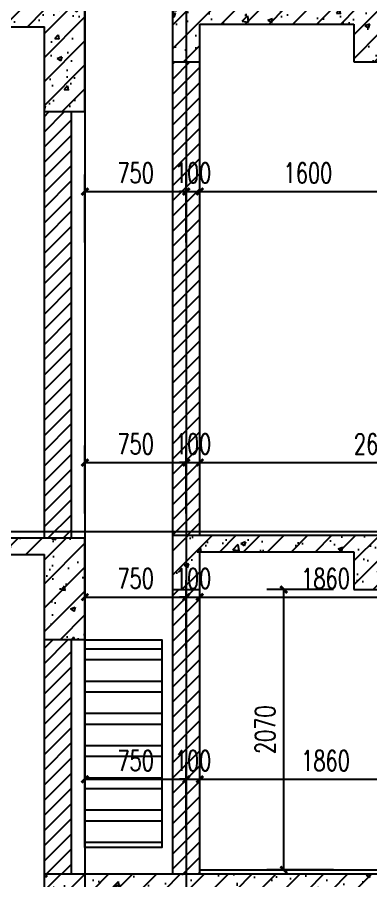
# Model space of a CAD drawing. Extents: x 1738711 to 2346805, y 1189731 to 2516152.
# Drawn here: x 1947826 to 1950442, y 1374490 to 1380872 of the extents above; entities that cross this region are included whole.
import ezdxf

# ---------------------------------------------------------------- set-up
doc = ezdxf.new("R2010")
doc.units = 0
doc.header["$LTSCALE"] = 1000
doc.header["$MEASUREMENT"] = 0
doc.linetypes.add('复件 140224通州运河二期售楼部条件图_t3$0$X-ME SHAFT SH$0$X-B2$0$WATER_LINE', pattern=[0])
for name, color, linetype in [('DOTE', 1, 'Continuous'), ('PUB_DIM', 3, 'Continuous'), ('PUB_HATCH', 8, 'Continuous'), ('WALL', 40, 'Continuous'), ('切线', 35, 'Continuous'), ('看线', 8, 'Continuous')]:
    doc.layers.add(name, color=color, linetype=linetype)
doc.styles.add('_TCH_DIM_T3', font='SIMPLEX', dxfattribs={"width": 0.705882, "bigfont": 'GBCBIG'})
doc.dimstyles.new('_TCH_ARCH&&50', dxfattribs={"dimtxt": 148.75, "dimasz": 50, "dimexe": 125, "dimexo": 150, "dimgap": 63.125, "dimtad": 1, "dimdec": 0, "dimzin": 0, "dimdsep": 46, "dimtxsty": '_TCH_DIM_T3', "dimblk": 'ARCHTICK', "dimcen": 0.09, "dimclrt": 7, "dimazin": 2, "dimtfac": 1, "dimtdec": 0, "dimtix": 1, "dimtmove": 2, "dimatfit": 3, "dimfxl": 50, "dimtolj": 1, "dimtzin": 0, "dimarcsym": 0})
pattern_1 = [(45, (0, 0), (-88.3883476, 88.3883476), []), (50, (0, 0), (358.63009, -31.376067), [37.5, -412.5]), (355, (0, 0), (-69.375667, 376.096067), [30, -330]), (100.4514, (29.9, -2.6), (289.25469, 344.71977), [31.870095, -350.571056]), (46.1842, (0, 100), (533.620524, -82.75951), [56.25, -618.75]), (96.6356, (44.47, 93.1), (467.33135, 487.05894), [47.80514, -525.8565]), (351.1842, (0, 100), (467.33097, 487.0593), [45, -495]), (21, (50, 75), (298.453526, -201.309445), [37.5, -412.5]), (326, (50, 75), (121.657666, 362.57502), [30, -330]), (71.4514, (74.87, 58.22), (420.111314, 161.26525), [31.870095, -350.571056]), (37.5, (0, 0), (6.079928, 166.446927), [0, -326, 0, -335, 0, -331.25]), (7.5, (0, 0), (131.534769, 197.205856), [0, -191, 0, -318.5, 0, -126.25]), (327.5, (-111.5, 0), (266.911218, -11.277436), [0, -125, 0, -390, 0, -517.5]), (317.5, (-161.5, 0), (291.593085, 50.052491), [0, -162.5, 0, -259, 0, -367.5])]
pattern_2 = [(45, (0, 0), (-56.1266008, 56.1266008), [])]

# ---------------------------------------------------------------- blocks, each defined once
blk = doc.blocks.new('_ArchTick')
at = {"color": 0, "linetype": 'ByBlock', "const_width": 0.4}
blk.add_lwpolyline([(-0.5, -0.5), (0.5, 0.5)], dxfattribs=at)
blk = doc.blocks.new('*D1283')
at = {"layer": 'Defpoints', "color": 0, "transparency": 16777216}
for p in [(1949076.9, 1376586.5), (1948326.9, 1376059.7), (1949076.9, 1376059.7)]:
    blk.add_point(p, dxfattribs=at)
at = {"layer": 'PUB_DIM', "color": 0, "lineweight": -2, "transparency": 16777216}
for p, q in [((1948326.9, 1376209.7), (1948326.9, 1376711.5)), ((1949076.9, 1376209.7), (1949076.9, 1376711.5)), ((1948326.9, 1376586.5), (1949076.9, 1376586.5))]:
    blk.add_line(p, q, dxfattribs=at)
at = {"layer": 'PUB_DIM', "color": 0, "lineweight": -2, "transparency": 16777216, "xscale": 50, "yscale": 50, "zscale": 50, "rotation": 180}
blk.add_blockref('_ArchTick', (1948326.9, 1376586.5), dxfattribs=at)
at = {"layer": 'PUB_DIM', "color": 0, "lineweight": -2, "transparency": 16777216, "xscale": 50, "yscale": 50, "zscale": 50}
blk.add_blockref('_ArchTick', (1949076.9, 1376586.5), dxfattribs=at)
at = {"layer": 'PUB_DIM', "color": 7, "transparency": 16777216, "insert": (1948701.9, 1376724), "char_height": 148.75, "attachment_point": 5, "style": '_TCH_DIM_T3'}
blk.add_mtext('\\A1;750', dxfattribs=at)
blk = doc.blocks.new('*D1284')
at = {"layer": 'Defpoints', "color": 0, "transparency": 16777216}
for p in [(1949176.9, 1376586.5), (1949076.9, 1376059.7), (1949176.9, 1376059.7)]:
    blk.add_point(p, dxfattribs=at)
at = {"layer": 'PUB_DIM', "color": 0, "lineweight": -2, "transparency": 16777216}
for p, q in [((1949076.9, 1376209.7), (1949076.9, 1376711.5)), ((1949176.9, 1376209.7), (1949176.9, 1376711.5)), ((1949076.9, 1376586.5), (1949026.9, 1376586.5)), ((1949076.9, 1376586.5), (1949176.9, 1376586.5)), ((1949176.9, 1376586.5), (1949226.9, 1376586.5))]:
    blk.add_line(p, q, dxfattribs=at)
at = {"layer": 'PUB_DIM', "color": 0, "lineweight": -2, "transparency": 16777216, "xscale": 50, "yscale": 50, "zscale": 50}
blk.add_blockref('_ArchTick', (1949076.9, 1376586.5), dxfattribs=at)
at = {"layer": 'PUB_DIM', "color": 0, "lineweight": -2, "transparency": 16777216, "xscale": 50, "yscale": 50, "zscale": 50, "rotation": 180}
blk.add_blockref('_ArchTick', (1949176.9, 1376586.5), dxfattribs=at)
at = {"layer": 'PUB_DIM', "color": 7, "transparency": 16777216, "insert": (1949126.9, 1376724), "char_height": 148.75, "attachment_point": 5, "style": '_TCH_DIM_T3'}
blk.add_mtext('\\A1;100', dxfattribs=at)
blk = doc.blocks.new('*D1285')
at = {"layer": 'Defpoints', "color": 0, "transparency": 16777216}
for p in [(1951036.9, 1376586.5), (1949176.9, 1376059.7), (1951036.9, 1376059.7)]:
    blk.add_point(p, dxfattribs=at)
at = {"layer": 'PUB_DIM', "color": 0, "lineweight": -2, "transparency": 16777216}
for p, q in [((1949176.9, 1376209.7), (1949176.9, 1376711.5)), ((1951036.9, 1376209.7), (1951036.9, 1376711.5)), ((1949176.9, 1376586.5), (1951036.9, 1376586.5))]:
    blk.add_line(p, q, dxfattribs=at)
at = {"layer": 'PUB_DIM', "color": 0, "lineweight": -2, "transparency": 16777216, "xscale": 50, "yscale": 50, "zscale": 50, "rotation": 180}
blk.add_blockref('_ArchTick', (1949176.9, 1376586.5), dxfattribs=at)
at = {"layer": 'PUB_DIM', "color": 0, "lineweight": -2, "transparency": 16777216, "xscale": 50, "yscale": 50, "zscale": 50}
blk.add_blockref('_ArchTick', (1951036.9, 1376586.5), dxfattribs=at)
at = {"layer": 'PUB_DIM', "color": 7, "transparency": 16777216, "insert": (1950106.9, 1376724), "char_height": 148.75, "attachment_point": 5, "style": '_TCH_DIM_T3'}
blk.add_mtext('\\A1;1860', dxfattribs=at)
blk = doc.blocks.new('*D1289')
at = {"layer": 'Defpoints', "color": 0, "transparency": 16777216}
for p in [(1949076.9, 1375239.9), (1948326.9, 1374713.1), (1949076.9, 1374713.1)]:
    blk.add_point(p, dxfattribs=at)
at = {"layer": 'PUB_DIM', "color": 0, "lineweight": -2, "transparency": 16777216}
for p, q in [((1948326.9, 1374863.1), (1948326.9, 1375364.9)), ((1949076.9, 1374863.1), (1949076.9, 1375364.9)), ((1948326.9, 1375239.9), (1949076.9, 1375239.9))]:
    blk.add_line(p, q, dxfattribs=at)
at = {"layer": 'PUB_DIM', "color": 0, "lineweight": -2, "transparency": 16777216, "xscale": 50, "yscale": 50, "zscale": 50, "rotation": 180}
blk.add_blockref('_ArchTick', (1948326.9, 1375239.9), dxfattribs=at)
at = {"layer": 'PUB_DIM', "color": 0, "lineweight": -2, "transparency": 16777216, "xscale": 50, "yscale": 50, "zscale": 50}
blk.add_blockref('_ArchTick', (1949076.9, 1375239.9), dxfattribs=at)
at = {"layer": 'PUB_DIM', "color": 7, "transparency": 16777216, "insert": (1948701.9, 1375377.4), "char_height": 148.75, "attachment_point": 5, "style": '_TCH_DIM_T3'}
blk.add_mtext('\\A1;750', dxfattribs=at)
blk = doc.blocks.new('*D1290')
at = {"layer": 'Defpoints', "color": 0, "transparency": 16777216}
for p in [(1949176.9, 1375239.9), (1949076.9, 1374713.1), (1949176.9, 1374713.1)]:
    blk.add_point(p, dxfattribs=at)
at = {"layer": 'PUB_DIM', "color": 0, "lineweight": -2, "transparency": 16777216}
for p, q in [((1949076.9, 1374863.1), (1949076.9, 1375364.9)), ((1949176.9, 1374863.1), (1949176.9, 1375364.9)), ((1949076.9, 1375239.9), (1949026.9, 1375239.9)), ((1949076.9, 1375239.9), (1949176.9, 1375239.9)), ((1949176.9, 1375239.9), (1949226.9, 1375239.9))]:
    blk.add_line(p, q, dxfattribs=at)
at = {"layer": 'PUB_DIM', "color": 0, "lineweight": -2, "transparency": 16777216, "xscale": 50, "yscale": 50, "zscale": 50}
blk.add_blockref('_ArchTick', (1949076.9, 1375239.9), dxfattribs=at)
at = {"layer": 'PUB_DIM', "color": 0, "lineweight": -2, "transparency": 16777216, "xscale": 50, "yscale": 50, "zscale": 50, "rotation": 180}
blk.add_blockref('_ArchTick', (1949176.9, 1375239.9), dxfattribs=at)
at = {"layer": 'PUB_DIM', "color": 7, "transparency": 16777216, "insert": (1949126.9, 1375377.4), "char_height": 148.75, "attachment_point": 5, "style": '_TCH_DIM_T3'}
blk.add_mtext('\\A1;100', dxfattribs=at)
blk = doc.blocks.new('*D1291')
at = {"layer": 'Defpoints', "color": 0, "transparency": 16777216}
for p in [(1951036.9, 1375239.9), (1949176.9, 1374713.1), (1951036.9, 1374713.1)]:
    blk.add_point(p, dxfattribs=at)
at = {"layer": 'PUB_DIM', "color": 0, "lineweight": -2, "transparency": 16777216}
for p, q in [((1949176.9, 1374863.1), (1949176.9, 1375364.9)), ((1951036.9, 1374863.1), (1951036.9, 1375364.9)), ((1949176.9, 1375239.9), (1951036.9, 1375239.9))]:
    blk.add_line(p, q, dxfattribs=at)
at = {"layer": 'PUB_DIM', "color": 0, "lineweight": -2, "transparency": 16777216, "xscale": 50, "yscale": 50, "zscale": 50, "rotation": 180}
blk.add_blockref('_ArchTick', (1949176.9, 1375239.9), dxfattribs=at)
at = {"layer": 'PUB_DIM', "color": 0, "lineweight": -2, "transparency": 16777216, "xscale": 50, "yscale": 50, "zscale": 50}
blk.add_blockref('_ArchTick', (1951036.9, 1375239.9), dxfattribs=at)
at = {"layer": 'PUB_DIM', "color": 7, "transparency": 16777216, "insert": (1950106.9, 1375377.4), "char_height": 148.75, "attachment_point": 5, "style": '_TCH_DIM_T3'}
blk.add_mtext('\\A1;1860', dxfattribs=at)
blk = doc.blocks.new('*D1295')
at = {"layer": 'Defpoints', "color": 0, "transparency": 16777216}
for p in [(1949798.1, 1376641.6), (1950316.9, 1376641.6), (1950316.9, 1374571.6)]:
    blk.add_point(p, dxfattribs=at)
at = {"layer": 'PUB_DIM', "color": 0, "lineweight": -2, "transparency": 16777216}
for p, q in [((1950166.9, 1376641.6), (1949673.1, 1376641.6)), ((1949798.1, 1374571.6), (1949798.1, 1376641.6)), ((1950166.9, 1374571.6), (1949673.1, 1374571.6))]:
    blk.add_line(p, q, dxfattribs=at)
at = {"layer": 'PUB_DIM', "color": 0, "lineweight": -2, "transparency": 16777216, "xscale": 50, "yscale": 50, "zscale": 50}
for p, rotation in [((1949798.1, 1376641.6), 90), ((1949798.1, 1374571.6), 270)]:
    blk.add_blockref('_ArchTick', p, dxfattribs=dict(at, rotation=rotation))
at = {"layer": 'PUB_DIM', "color": 7, "transparency": 16777216, "insert": (1949660.6, 1375606.6), "char_height": 148.75, "attachment_point": 5, "rotation": 90, "style": '_TCH_DIM_T3'}
blk.add_mtext('\\A1;2070', dxfattribs=at)
blk = doc.blocks.new('*D1357')
at = {"layer": 'Defpoints', "color": 0, "transparency": 16777216}
for p in [(1949076.9, 1379583.8), (1948326.9, 1379057), (1949076.9, 1379057)]:
    blk.add_point(p, dxfattribs=at)
at = {"layer": 'PUB_DIM', "color": 0, "lineweight": -2, "transparency": 16777216}
for p, q in [((1948326.9, 1379207), (1948326.9, 1379708.8)), ((1949076.9, 1379207), (1949076.9, 1379708.8)), ((1948326.9, 1379583.8), (1949076.9, 1379583.8))]:
    blk.add_line(p, q, dxfattribs=at)
at = {"layer": 'PUB_DIM', "color": 0, "lineweight": -2, "transparency": 16777216, "xscale": 50, "yscale": 50, "zscale": 50, "rotation": 180}
blk.add_blockref('_ArchTick', (1948326.9, 1379583.8), dxfattribs=at)
at = {"layer": 'PUB_DIM', "color": 0, "lineweight": -2, "transparency": 16777216, "xscale": 50, "yscale": 50, "zscale": 50}
blk.add_blockref('_ArchTick', (1949076.9, 1379583.8), dxfattribs=at)
at = {"layer": 'PUB_DIM', "color": 7, "transparency": 16777216, "insert": (1948701.9, 1379721.3), "char_height": 148.75, "attachment_point": 5, "style": '_TCH_DIM_T3'}
blk.add_mtext('\\A1;750', dxfattribs=at)
blk = doc.blocks.new('*D1358')
at = {"layer": 'Defpoints', "color": 0, "transparency": 16777216}
for p in [(1949176.9, 1379583.8), (1949076.9, 1379057), (1949176.9, 1379057)]:
    blk.add_point(p, dxfattribs=at)
at = {"layer": 'PUB_DIM', "color": 0, "lineweight": -2, "transparency": 16777216}
for p, q in [((1949076.9, 1379207), (1949076.9, 1379708.8)), ((1949176.9, 1379207), (1949176.9, 1379708.8)), ((1949076.9, 1379583.8), (1949026.9, 1379583.8)), ((1949076.9, 1379583.8), (1949176.9, 1379583.8)), ((1949176.9, 1379583.8), (1949226.9, 1379583.8))]:
    blk.add_line(p, q, dxfattribs=at)
at = {"layer": 'PUB_DIM', "color": 0, "lineweight": -2, "transparency": 16777216, "xscale": 50, "yscale": 50, "zscale": 50}
blk.add_blockref('_ArchTick', (1949076.9, 1379583.8), dxfattribs=at)
at = {"layer": 'PUB_DIM', "color": 0, "lineweight": -2, "transparency": 16777216, "xscale": 50, "yscale": 50, "zscale": 50, "rotation": 180}
blk.add_blockref('_ArchTick', (1949176.9, 1379583.8), dxfattribs=at)
at = {"layer": 'PUB_DIM', "color": 7, "transparency": 16777216, "insert": (1949126.9, 1379721.3), "char_height": 148.75, "attachment_point": 5, "style": '_TCH_DIM_T3'}
blk.add_mtext('\\A1;100', dxfattribs=at)
blk = doc.blocks.new('*D1359')
at = {"layer": 'Defpoints', "color": 0, "transparency": 16777216}
for p in [(1950776.9, 1379583.8), (1949176.9, 1379057), (1950776.9, 1379057)]:
    blk.add_point(p, dxfattribs=at)
at = {"layer": 'PUB_DIM', "color": 0, "lineweight": -2, "transparency": 16777216}
for p, q in [((1949176.9, 1379207), (1949176.9, 1379708.8)), ((1950776.9, 1379207), (1950776.9, 1379708.8)), ((1949176.9, 1379583.8), (1950776.9, 1379583.8))]:
    blk.add_line(p, q, dxfattribs=at)
at = {"layer": 'PUB_DIM', "color": 0, "lineweight": -2, "transparency": 16777216, "xscale": 50, "yscale": 50, "zscale": 50, "rotation": 180}
blk.add_blockref('_ArchTick', (1949176.9, 1379583.8), dxfattribs=at)
at = {"layer": 'PUB_DIM', "color": 0, "lineweight": -2, "transparency": 16777216, "xscale": 50, "yscale": 50, "zscale": 50}
blk.add_blockref('_ArchTick', (1950776.9, 1379583.8), dxfattribs=at)
at = {"layer": 'PUB_DIM', "color": 7, "transparency": 16777216, "insert": (1949976.9, 1379721.3), "char_height": 148.75, "attachment_point": 5, "style": '_TCH_DIM_T3'}
blk.add_mtext('\\A1;1600', dxfattribs=at)
blk = doc.blocks.new('*D1363')
at = {"layer": 'Defpoints', "color": 0, "transparency": 16777216}
for p in [(1949076.9, 1377580.8), (1948326.9, 1377054), (1949076.9, 1377054)]:
    blk.add_point(p, dxfattribs=at)
at = {"layer": 'PUB_DIM', "color": 0, "lineweight": -2, "transparency": 16777216}
for p, q in [((1948326.9, 1377204), (1948326.9, 1377705.8)), ((1949076.9, 1377204), (1949076.9, 1377705.8)), ((1948326.9, 1377580.8), (1949076.9, 1377580.8))]:
    blk.add_line(p, q, dxfattribs=at)
at = {"layer": 'PUB_DIM', "color": 0, "lineweight": -2, "transparency": 16777216, "xscale": 50, "yscale": 50, "zscale": 50, "rotation": 180}
blk.add_blockref('_ArchTick', (1948326.9, 1377580.8), dxfattribs=at)
at = {"layer": 'PUB_DIM', "color": 0, "lineweight": -2, "transparency": 16777216, "xscale": 50, "yscale": 50, "zscale": 50}
blk.add_blockref('_ArchTick', (1949076.9, 1377580.8), dxfattribs=at)
at = {"layer": 'PUB_DIM', "color": 7, "transparency": 16777216, "insert": (1948701.9, 1377718.3), "char_height": 148.75, "attachment_point": 5, "style": '_TCH_DIM_T3'}
blk.add_mtext('\\A1;750', dxfattribs=at)
blk = doc.blocks.new('*D1364')
at = {"layer": 'Defpoints', "color": 0, "transparency": 16777216}
for p in [(1949176.9, 1377580.8), (1949076.9, 1377054), (1949176.9, 1377054)]:
    blk.add_point(p, dxfattribs=at)
at = {"layer": 'PUB_DIM', "color": 0, "lineweight": -2, "transparency": 16777216}
for p, q in [((1949076.9, 1377204), (1949076.9, 1377705.8)), ((1949176.9, 1377204), (1949176.9, 1377705.8)), ((1949076.9, 1377580.8), (1949026.9, 1377580.8)), ((1949076.9, 1377580.8), (1949176.9, 1377580.8)), ((1949176.9, 1377580.8), (1949226.9, 1377580.8))]:
    blk.add_line(p, q, dxfattribs=at)
at = {"layer": 'PUB_DIM', "color": 0, "lineweight": -2, "transparency": 16777216, "xscale": 50, "yscale": 50, "zscale": 50}
blk.add_blockref('_ArchTick', (1949076.9, 1377580.8), dxfattribs=at)
at = {"layer": 'PUB_DIM', "color": 0, "lineweight": -2, "transparency": 16777216, "xscale": 50, "yscale": 50, "zscale": 50, "rotation": 180}
blk.add_blockref('_ArchTick', (1949176.9, 1377580.8), dxfattribs=at)
at = {"layer": 'PUB_DIM', "color": 7, "transparency": 16777216, "insert": (1949126.9, 1377718.3), "char_height": 148.75, "attachment_point": 5, "style": '_TCH_DIM_T3'}
blk.add_mtext('\\A1;100', dxfattribs=at)
blk = doc.blocks.new('*D1365')
at = {"layer": 'Defpoints', "color": 0, "transparency": 16777216}
for p in [(1951816.9, 1377580.8), (1949176.9, 1377054), (1951816.9, 1377054)]:
    blk.add_point(p, dxfattribs=at)
at = {"layer": 'PUB_DIM', "color": 0, "lineweight": -2, "transparency": 16777216}
for p, q in [((1949176.9, 1377204), (1949176.9, 1377705.8)), ((1951816.9, 1377204), (1951816.9, 1377705.8)), ((1949176.9, 1377580.8), (1951816.9, 1377580.8))]:
    blk.add_line(p, q, dxfattribs=at)
at = {"layer": 'PUB_DIM', "color": 0, "lineweight": -2, "transparency": 16777216, "xscale": 50, "yscale": 50, "zscale": 50, "rotation": 180}
blk.add_blockref('_ArchTick', (1949176.9, 1377580.8), dxfattribs=at)
at = {"layer": 'PUB_DIM', "color": 0, "lineweight": -2, "transparency": 16777216, "xscale": 50, "yscale": 50, "zscale": 50}
blk.add_blockref('_ArchTick', (1951816.9, 1377580.8), dxfattribs=at)
at = {"layer": 'PUB_DIM', "color": 7, "transparency": 16777216, "insert": (1950496.9, 1377718.3), "char_height": 148.75, "attachment_point": 5, "style": '_TCH_DIM_T3'}
blk.add_mtext('\\A1;2640', dxfattribs=at)

msp = doc.modelspace()

# ---------------------------------------------------------------- hatches: boundary and pattern name
at = {"layer": 'PUB_HATCH', "linetype": '复件 140224通州运河二期售楼部条件图_t3$0$X-ME SHAFT SH$0$X-B2$0$WATER_LINE'}
h = msp.add_hatch(dxfattribs=at)
h.set_pattern_fill('ANSI31', color=256, scale=50, style=0)
h.set_pattern_definition(pattern_2)
h.paths.add_polyline_path([(1949176.9, 1376641.6), (1948976.9, 1376641.6), (1948976.9, 1374541.6), (1949176.9, 1374541.6)])
h.paths.add_polyline_path([(1948976.9, 1377041.6), (1949176.9, 1377041.6), (1949176.9, 1380541.6), (1948976.9, 1380541.6)])
h.paths.add_polyline_path([(1949176.9, 1384441.6), (1948976.9, 1384441.6), (1948976.9, 1380941.6), (1949176.9, 1380941.6)])
h.paths.add_polyline_path([(1949176.9, 1388341.6), (1948976.9, 1388341.6), (1948976.9, 1384841.6), (1949176.9, 1384841.6)])
h.paths.add_polyline_path([(1949176.9, 1392241.6), (1948976.9, 1392241.6), (1948976.9, 1388741.6), (1949176.9, 1388741.6)])
h.paths.add_polyline_path([(1949176.9, 1396251.6), (1948976.9, 1396251.6), (1948976.9, 1392641.6), (1949176.9, 1392641.6)])
h = msp.add_hatch(dxfattribs=at)
h.set_pattern_fill('ANSI31', color=256, scale=50, style=0)
h.set_pattern_definition(pattern_2)
h.paths.add_polyline_path([(1948226.9, 1380171.6), (1948026.9, 1380171.6), (1948026.9, 1377021.6), (1948226.9, 1377021.6)])
h.paths.add_polyline_path([(1948226.9, 1376271.6), (1948026.9, 1376271.6), (1948026.9, 1374541.6), (1948226.9, 1374541.6)])
h.paths.add_polyline_path([(1948226.9, 1374141.6), (1948026.9, 1374141.6), (1948026.9, 1373371.6), (1948226.9, 1373371.6)])
h.paths.add_polyline_path([(1948026.9, 1384821.6), (1948226.9, 1384821.6), (1948226.9, 1387971.6), (1948026.9, 1387971.6)])
h.paths.add_polyline_path([(1948226.9, 1384071.6), (1948026.9, 1384071.6), (1948026.9, 1380921.6), (1948226.9, 1380921.6)])
h.paths.add_polyline_path([(1948026.9, 1392671.6), (1948226.9, 1392671.6), (1948226.9, 1395671.6), (1948026.9, 1395671.6)])
h.paths.add_polyline_path([(1948226.9, 1391871.6), (1948026.9, 1391871.6), (1948026.9, 1388721.6), (1948226.9, 1388721.6)])
h = msp.add_hatch(dxfattribs=at)
h.set_pattern_fill('钢筋混凝土', color=256, scale=50, style=0)
h.set_pattern_definition(pattern_1)
h.paths.add_polyline_path([(1950516.9, 1380821.6), (1950812.6, 1380821.6), (1953376.9, 1382494.1), (1953376.9, 1382406.9), (1953576.9, 1382406.9), (1953576.9, 1382686.9), (1954626.9, 1382686.9), (1954626.9, 1382406.9), (1954826.9, 1382406.9), (1954826.9, 1382936.9), (1954726.9, 1382936.9), (1954726.9, 1382806.9), (1953376.9, 1382806.9), (1953376.9, 1382637.3), (1953116.9, 1382637.3), (1953116.9, 1382467.8), (1952856.9, 1382467.8), (1952856.9, 1382298.2), (1952596.9, 1382298.2), (1952596.9, 1382128.6), (1952336.9, 1382128.6), (1952336.9, 1381959), (1952076.9, 1381959), (1952076.9, 1381789.5), (1951816.9, 1381789.5), (1951816.9, 1381619.9), (1951556.9, 1381619.9), (1951556.9, 1381450.3), (1951296.9, 1381450.3), (1951296.9, 1381280.8), (1951036.9, 1381280.8), (1951036.9, 1381111.2), (1950776.9, 1381111.2), (1950776.9, 1380941.6), (1948976.9, 1380941.6), (1948976.9, 1380541.6), (1949176.9, 1380541.6), (1949176.9, 1380821.6), (1950316.9, 1380821.6), (1950316.9, 1380541.6), (1950516.9, 1380541.6)])
h = msp.add_hatch(dxfattribs=at)
h.set_pattern_fill('钢筋混凝土', color=256, scale=50, style=0)
h.set_pattern_definition(pattern_1)
h.paths.add_polyline_path([(1948326.9, 1380921.6), (1946990.9, 1380921.6), (1946990.9, 1380801.6), (1948026.9, 1380801.6), (1948026.9, 1380171.6), (1948326.9, 1380171.6)])
h = msp.add_hatch(dxfattribs=at)
h.set_pattern_fill('钢筋混凝土', color=256, scale=50, style=0)
h.set_pattern_definition(pattern_1)
h.paths.add_polyline_path([(1953376.9, 1378594.1), (1953376.9, 1378506.9), (1953576.9, 1378506.9), (1953576.9, 1378786.9), (1954726.9, 1378786.9), (1954726.9, 1378506.9), (1954926.9, 1378506.9), (1954926.9, 1379036.9), (1954826.9, 1379036.9), (1954826.9, 1378906.9), (1953376.9, 1378906.9), (1953376.9, 1378737.3), (1953116.9, 1378737.3), (1953116.9, 1378567.8), (1952856.9, 1378567.8), (1952856.9, 1378398.2), (1952596.9, 1378398.2), (1952596.9, 1378228.6), (1952336.9, 1378228.6), (1952336.9, 1378059), (1952076.9, 1378059), (1952076.9, 1377889.5), (1951816.9, 1377889.5), (1951816.9, 1377719.9), (1951556.9, 1377719.9), (1951556.9, 1377550.3), (1951296.9, 1377550.3), (1951296.9, 1377380.8), (1951036.9, 1377380.8), (1951036.9, 1377211.2), (1950776.9, 1377211.2), (1950776.9, 1377041.6), (1948976.9, 1377041.6), (1948976.9, 1376641.6), (1949176.9, 1376641.6), (1949176.9, 1376921.6), (1950316.9, 1376921.6), (1950316.9, 1376641.6), (1950516.9, 1376641.6), (1950516.9, 1376921.6), (1950812.6, 1376921.6)])
h = msp.add_hatch(dxfattribs=at)
h.set_pattern_fill('钢筋混凝土', color=256, scale=50, style=0)
h.set_pattern_definition([(45, (1948134.23, 1373287.23), (-88.3883, 88.3883), []), (50, (1948134.23, 1373287.23), (358.63, -31.376), [37.5, -412.5]), (355, (1948134.23, 1373287.23), (-69.376, 376.096), [30, -330]), (100.4514, (1948164.1, 1373284.6), (289.255, 344.72), [31.87, -350.571]), (46.184, (1948134.23, 1373387.23), (533.62, -82.76), [56.25, -618.75]), (96.6356, (1948178.7, 1373380.33), (467.33, 487.06), [47.805, -525.856]), (351.184, (1948134.23, 1373387.2), (467.33, 487.06), [45, -495]), (21, (1948184.23, 1373362.23), (298.454, -201.309), [37.5, -412.5]), (326, (1948184.23, 1373362.23), (121.658, 362.575), [30, -330]), (71.4514, (1948209.1, 1373345.45), (420.111, 161.265), [31.87, -350.571]), (37.5, (1948134.23, 1373287.23), (6.08, 166.447), [0, -326, 0, -335, 0, -331.25]), (7.5, (1948134.23, 1373287.23), (131.5348, 197.206), [0, -191, 0, -318.5, 0, -126.25]), (327.5, (1948022.73, 1373287.23), (266.9112, -11.2774), [0, -125, 0, -390, 0, -517.5]), (317.5, (1947972.73, 1373287.23), (291.593, 50.0525), [0, -162.5, 0, -259, 0, -367.5])])
h.paths.add_polyline_path([(1948226.9, 1373371.6), (1948026.9, 1373371.6), (1948026.9, 1373171.6), (1948226.9, 1373171.6)])
h.paths.add_polyline_path([(1953376.9, 1375899.1), (1953376.9, 1375808.3), (1953576.9, 1375808.3), (1953576.9, 1376088.3), (1954926.9, 1376088.3), (1954926.9, 1376271.6), (1955226.9, 1376271.6), (1955226.9, 1377171.6), (1955026.9, 1377171.6), (1955026.9, 1377021.6), (1954726.9, 1377021.6), (1954726.9, 1376208.3), (1953376.9, 1376208.3), (1953376.9, 1376041.6), (1953116.9, 1376041.6), (1953116.9, 1375875), (1952856.9, 1375875), (1952856.9, 1375708.3), (1952596.9, 1375708.3), (1952596.9, 1375541.6), (1952336.9, 1375541.6), (1952336.9, 1375375), (1952076.9, 1375375), (1952076.9, 1375208.3), (1951816.9, 1375208.3), (1951816.9, 1375041.6), (1951556.9, 1375041.6), (1951556.9, 1374875), (1951296.9, 1374875), (1951296.9, 1374708.3), (1951036.9, 1374708.3), (1951036.9, 1374541.6), (1948026.9, 1374541.6), (1948026.9, 1374141.6), (1948226.9, 1374141.6), (1948226.9, 1374421.6), (1948976.9, 1374421.6), (1948976.9, 1374133.9), (1949176.9, 1374133.9), (1949176.9, 1374421.6), (1950316.9, 1374421.6), (1950316.9, 1374141.6), (1950516.9, 1374141.6), (1950516.9, 1374421.6), (1951072.1, 1374421.6)])
h = msp.add_hatch(dxfattribs=at)
h.set_pattern_fill('钢筋混凝土', color=256, scale=50, style=0)
h.set_pattern_definition(pattern_1)
h.paths.add_polyline_path([(1948326.9, 1377021.6), (1946990.9, 1377021.6), (1946990.9, 1376901.6), (1948026.9, 1376901.6), (1948026.9, 1376271.6), (1948326.9, 1376271.6)])
at = {"layer": '看线'}
h = msp.add_hatch(dxfattribs=at)
h.set_pattern_fill('ANSI32', color=256, scale=50, angle=135, style=0)
h.set_pattern_definition([(180, (0, 0), (-1e-14, -238.125), []), (180, (-79.38, 79.38), (-1e-14, -238.125), [])])
h.paths.add_polyline_path([(1948326.9, 1376271.6), (1948896.4, 1376271.6), (1948896.4, 1374734.9), (1948326.9, 1374734.9)])

# ---------------------------------------------------------------- linework, layer by layer
at = {"layer": 'DOTE'}
for p, q in [((1948326.9, 1397223.8), (1948326.9, 1370014.9)), ((1949076.9, 1397223.8), (1949076.9, 1370014.9)), ((1946216.3, 1377071.6), (1957770.6, 1377071.6))]:
    msp.add_line(p, q, dxfattribs=at)
at = {"layer": 'WALL'}
for p, q in [((1948976.9, 1374541.6), (1948976.9, 1396251.6)), ((1948326.9, 1380171.6), (1948326.9, 1380921.6)), ((1946990.9, 1380801.6), (1948026.9, 1380801.6)), ((1948026.9, 1377021.6), (1948026.9, 1380801.6)), ((1949176.9, 1380821.6), (1950316.9, 1380821.6)), ((1949176.9, 1377041.6), (1949176.9, 1380821.6)), ((1950316.9, 1380821.6), (1950316.9, 1380541.6)), ((1948976.9, 1380541.6), (1949176.9, 1380541.6)), ((1950316.9, 1380541.6), (1950516.9, 1380541.6)), ((1948326.9, 1380171.6), (1948026.9, 1380171.6)), ((1948226.9, 1377021.6), (1948226.9, 1380171.6)), ((1948326.9, 1377021.6), (1946990.9, 1377021.6)), ((1948326.9, 1376271.6), (1948326.9, 1377021.6)), ((1950776.9, 1377041.6), (1948976.9, 1377041.6)), ((1946990.9, 1376901.6), (1948026.9, 1376901.6)), ((1948026.9, 1373171.6), (1948026.9, 1376901.6)), ((1949176.9, 1376921.6), (1950316.9, 1376921.6)), ((1949176.9, 1374541.6), (1949176.9, 1376921.6)), ((1950316.9, 1376921.6), (1950316.9, 1376641.6)), ((1948976.9, 1376641.6), (1949176.9, 1376641.6)), ((1950316.9, 1376641.6), (1950516.9, 1376641.6)), ((1948326.9, 1376271.6), (1948026.9, 1376271.6)), ((1948226.9, 1374541.6), (1948226.9, 1376271.6)), ((1948026.9, 1374541.6), (1951036.9, 1374541.6))]:
    msp.add_line(p, q, dxfattribs=at)
at = {"layer": '切线'}
for p, q in [((1946990.9, 1377071.6), (1948026.9, 1377071.6)), ((1949176.9, 1377071.6), (1950746.9, 1377071.6)), ((1949176.9, 1374571.6), (1951006.9, 1374571.6))]:
    msp.add_line(p, q, dxfattribs=at)
at = {"layer": '看线'}
msp.add_lwpolyline([(1948326.9, 1376271.6), (1948896.4, 1376271.6), (1948896.4, 1374734.9), (1948326.9, 1374734.9)], close=True, dxfattribs=at)

# ---------------------------------------------------------------- dimensions: what is measured, and where the dimension line sits
at = {"layer": 'PUB_DIM'}
for p1, p2, distance, picture, middle in [((1948326.9, 1379057), (1949076.9, 1379057), 526.8, '*D1357', (1948701.9, 1379721.3)), ((1949076.9, 1379057), (1949176.9, 1379057), 526.8, '*D1358', (1949126.9, 1379721.3)), ((1949176.9, 1379057), (1950776.9, 1379057), 526.8, '*D1359', (1949976.9, 1379721.3)), ((1948326.9, 1377054), (1949076.9, 1377054), 526.8, '*D1363', (1948701.9, 1377718.3)), ((1949076.9, 1377054), (1949176.9, 1377054), 526.8, '*D1364', (1949126.9, 1377718.3)), ((1949176.9, 1377054), (1951816.9, 1377054), 526.8, '*D1365', (1950496.9, 1377718.3)), ((1948326.9, 1376059.7), (1949076.9, 1376059.7), 526.8, '*D1283', (1948701.9, 1376724)), ((1949076.9, 1376059.7), (1949176.9, 1376059.7), 526.8, '*D1284', (1949126.9, 1376724)), ((1949176.9, 1376059.7), (1951036.9, 1376059.7), 526.8, '*D1285', (1950106.9, 1376724)), ((1950316.9, 1374571.6), (1950316.9, 1376641.6), 518.8, '*D1295', (1949660.6, 1375606.6)), ((1948326.9, 1374713.1), (1949076.9, 1374713.1), 526.8, '*D1289', (1948701.9, 1375377.4)), ((1949076.9, 1374713.1), (1949176.9, 1374713.1), 526.8, '*D1290', (1949126.9, 1375377.4)), ((1949176.9, 1374713.1), (1951036.9, 1374713.1), 526.8, '*D1291', (1950106.9, 1375377.4))]:
    dim = msp.add_aligned_dim(p1=p1, p2=p2, distance=distance, dimstyle='_TCH_ARCH&&50', dxfattribs=at)
    dim.commit()
    dim.dimension.update_dxf_attribs({"geometry": picture, "text_midpoint": middle})

doc.saveas('drawing.dxf')
